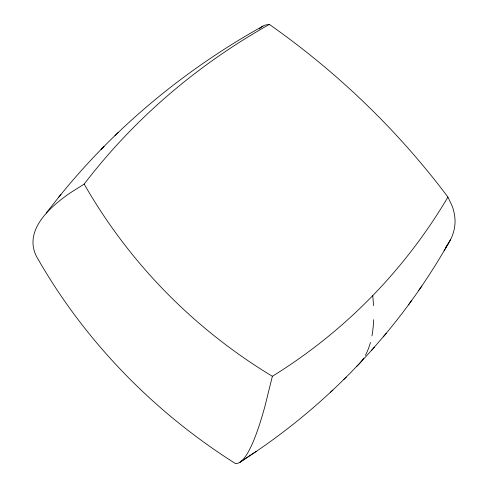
<?xml version="1.0" encoding="UTF-8"?>
<svg xmlns="http://www.w3.org/2000/svg" width="488" height="488" viewBox="0 0 488 488"><rect width="100%" height="100%" fill="white"/><g stroke="black" fill="none" stroke-linecap="round" stroke-linejoin="round"><path stroke-width="0.73" d="M447.947 197.085A779.281 637.224 46.3 0 1 272.371 376.291L264.911 406.419A565.745 57.956 -86.3 0 1 235.515 463.6A523.593 451.943 34.5 0 1 36.49 256.42A604.357 133.291 -5 0 1 70.37 192.809L84.174 184.08A935.02 739.71 35.6 0 1 269.339 24.406A1108.681 928.64 -35.1 0 1 447.947 197.085L452.132 205.966A708.698 165.151 6.4 0 1 445.825 247.154M383.239 336.854C407.73 307.855 429.47 276.55 448.277 243.585M444.074 250.887L450.387 239.907M408.45 304.933L411.555 300.559M418.68 290.488L421.906 285.931M58.822 197.079C114.845 127.417 184.921 69.546 262.959 26.102M46.25 212.969L60.915 194.425M256.298 451.4L240.12 462.136L256.298 451.4C299.821 421.785 339.611 386.673 374.351 347.12M371.466 350.518L386.289 333.267M114.942 135.713L118.151 132.565M101.004 149.542L104.054 146.553M343.509 379.737L346.254 377.139M330.278 392.462L332.828 390.052M269.339 24.406L265.173 25.071A799.008 92.665 88.1 0 0 259.238 28.938M272.371 376.291A659.404 591.517 -38 0 1 84.174 184.08M372.734 295.618A824.519 173.222 53.8 0 1 373.491 305.604M373.631 319.75A824.519 173.222 53.8 0 1 371.929 335.933M370.453 342.43A824.519 173.222 53.8 0 1 365.323 355.386M363.743 358.033A824.519 173.222 53.8 0 1 356.551 366.445"/></g></svg>
